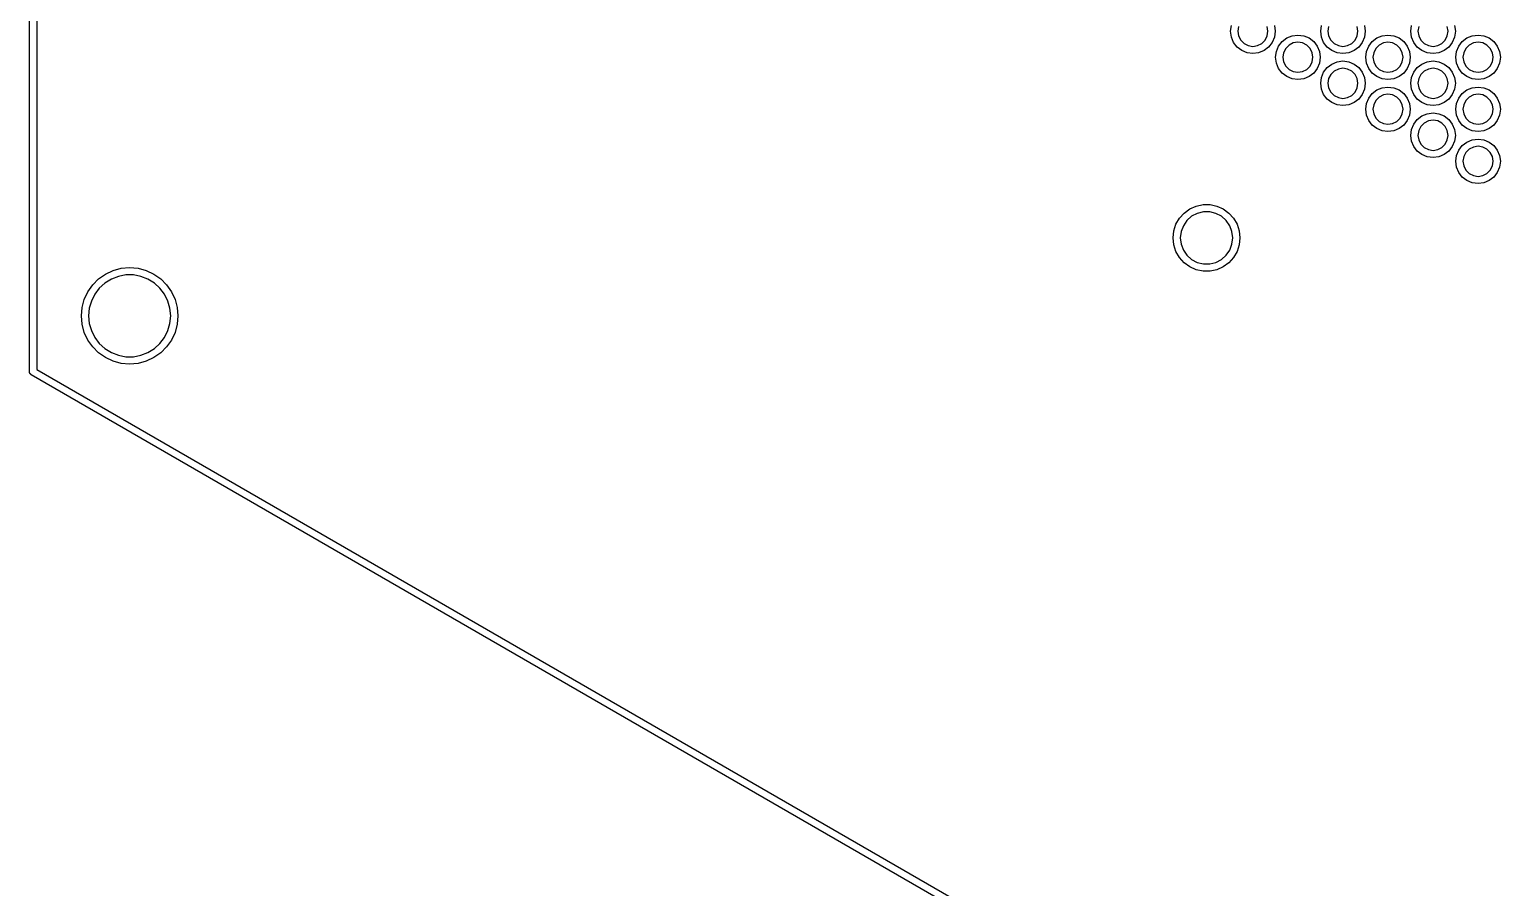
# Model space of a CAD drawing. Extents: x 0 to 6.5, y -7.51 to 0.
# Drawn here: x -0.004 to 1.555, y -6.176 to -5.267 of the extents above; entities that cross this region are included whole.
import ezdxf

# ---------------------------------------------------------------- set-up
doc = ezdxf.new("R2010")
doc.units = 0
doc.header["$MEASUREMENT"] = 0
doc.layers.add('BLACK', color=7, linetype='CONTINUOUS')

msp = doc.modelspace()

# ---------------------------------------------------------------- linework, layer by layer
at = {"layer": 'BLACK', "linetype": 'CONTINUOUS'}
for p, q in [((-0.0039, -5.6292), (-0.0039, -1.8764)), ((0.0039, -1.8787), (0.0039, -5.6269)), ((1.2693, -5.2685), (1.2701, -5.2624)), ((1.2701, -5.2746), (1.2693, -5.2685)), ((1.2778, -5.2636), (1.277, -5.2685)), ((1.277, -5.2685), (1.2778, -5.2735)), ((1.3089, -5.2685), (1.3081, -5.2636)), ((1.3081, -5.2735), (1.3089, -5.2685)), ((1.3157, -5.2624), (1.3165, -5.2685)), ((1.3165, -5.2685), (1.3157, -5.2746)), ((1.3648, -5.2685), (1.3656, -5.2624)), ((1.3656, -5.2746), (1.3648, -5.2685)), ((1.3732, -5.2636), (1.3724, -5.2685)), ((1.3724, -5.2685), (1.3732, -5.2735)), ((1.4043, -5.2685), (1.4036, -5.2636)), ((1.4036, -5.2735), (1.4043, -5.2685)), ((1.4112, -5.2624), (1.412, -5.2685)), ((1.412, -5.2685), (1.4112, -5.2746)), ((1.4602, -5.2685), (1.461, -5.2624)), ((1.461, -5.2746), (1.4602, -5.2685)), ((1.4687, -5.2636), (1.4679, -5.2685)), ((1.4679, -5.2685), (1.4687, -5.2735)), ((1.4998, -5.2685), (1.499, -5.2636)), ((1.499, -5.2735), (1.4998, -5.2685)), ((1.5067, -5.2624), (1.5075, -5.2685)), ((1.5075, -5.2685), (1.5067, -5.2746)), ((1.2725, -5.2803), (1.2701, -5.2746)), ((1.2762, -5.2852), (1.2725, -5.2803)), ((1.2811, -5.289), (1.2762, -5.2852)), ((1.2778, -5.2735), (1.28, -5.2779)), ((1.28, -5.2779), (1.2835, -5.2814)), ((1.2835, -5.2814), (1.288, -5.2837)), ((1.288, -5.2837), (1.2929, -5.2845)), ((1.2929, -5.2845), (1.2978, -5.2837)), ((1.2978, -5.2837), (1.3023, -5.2814)), ((1.3023, -5.2814), (1.3058, -5.2779)), ((1.3096, -5.2852), (1.3047, -5.289)), ((1.3058, -5.2779), (1.3081, -5.2735)), ((1.3134, -5.2803), (1.3096, -5.2852)), ((1.3157, -5.2746), (1.3134, -5.2803)), ((1.3178, -5.29), (1.3202, -5.2843)), ((1.3202, -5.2843), (1.3239, -5.2794)), ((1.3239, -5.2794), (1.3288, -5.2756)), ((1.3313, -5.2832), (1.3278, -5.2867)), ((1.3288, -5.2756), (1.3345, -5.2733)), ((1.3357, -5.2809), (1.3313, -5.2832)), ((1.3345, -5.2733), (1.3407, -5.2725)), ((1.3407, -5.2801), (1.3357, -5.2809)), ((1.3407, -5.2725), (1.3468, -5.2733)), ((1.3456, -5.2809), (1.3407, -5.2801)), ((1.35, -5.2832), (1.3456, -5.2809)), ((1.3468, -5.2733), (1.3525, -5.2756)), ((1.3536, -5.2867), (1.35, -5.2832)), ((1.3525, -5.2756), (1.3574, -5.2794)), ((1.3574, -5.2794), (1.3611, -5.2843)), ((1.3611, -5.2843), (1.3635, -5.29)), ((1.3679, -5.2803), (1.3656, -5.2746)), ((1.3717, -5.2852), (1.3679, -5.2803)), ((1.3766, -5.289), (1.3717, -5.2852)), ((1.3732, -5.2735), (1.3755, -5.2779)), ((1.3755, -5.2779), (1.379, -5.2814)), ((1.379, -5.2814), (1.3835, -5.2837)), ((1.3835, -5.2837), (1.3884, -5.2845)), ((1.3884, -5.2845), (1.3933, -5.2837)), ((1.3933, -5.2837), (1.3978, -5.2814)), ((1.3978, -5.2814), (1.4013, -5.2779)), ((1.4051, -5.2852), (1.4002, -5.289)), ((1.4013, -5.2779), (1.4036, -5.2735)), ((1.4088, -5.2803), (1.4051, -5.2852)), ((1.4112, -5.2746), (1.4088, -5.2803)), ((1.4133, -5.29), (1.4157, -5.2843)), ((1.4157, -5.2843), (1.4194, -5.2794)), ((1.4194, -5.2794), (1.4243, -5.2756)), ((1.4267, -5.2832), (1.4232, -5.2867)), ((1.4243, -5.2756), (1.43, -5.2733)), ((1.4312, -5.2809), (1.4267, -5.2832)), ((1.43, -5.2733), (1.4361, -5.2725)), ((1.4361, -5.2801), (1.4312, -5.2809)), ((1.4361, -5.2725), (1.4422, -5.2733)), ((1.441, -5.2809), (1.4361, -5.2801)), ((1.4455, -5.2832), (1.441, -5.2809)), ((1.4422, -5.2733), (1.4479, -5.2756)), ((1.449, -5.2867), (1.4455, -5.2832)), ((1.4479, -5.2756), (1.4528, -5.2794)), ((1.4528, -5.2794), (1.4566, -5.2843)), ((1.4566, -5.2843), (1.4589, -5.29)), ((1.4634, -5.2803), (1.461, -5.2746)), ((1.4672, -5.2852), (1.4634, -5.2803)), ((1.472, -5.289), (1.4672, -5.2852)), ((1.4687, -5.2735), (1.471, -5.2779)), ((1.471, -5.2779), (1.4745, -5.2814)), ((1.4745, -5.2814), (1.4789, -5.2837)), ((1.4789, -5.2837), (1.4839, -5.2845)), ((1.4839, -5.2845), (1.4888, -5.2837)), ((1.4888, -5.2837), (1.4932, -5.2814)), ((1.4932, -5.2814), (1.4968, -5.2779)), ((1.5006, -5.2852), (1.4957, -5.289)), ((1.4968, -5.2779), (1.499, -5.2735)), ((1.5043, -5.2803), (1.5006, -5.2852)), ((1.5067, -5.2746), (1.5043, -5.2803)), ((1.5088, -5.29), (1.5111, -5.2843)), ((1.5111, -5.2843), (1.5149, -5.2794)), ((1.5149, -5.2794), (1.5198, -5.2756)), ((1.5222, -5.2832), (1.5187, -5.2867)), ((1.5198, -5.2756), (1.5255, -5.2733)), ((1.5267, -5.2809), (1.5222, -5.2832)), ((1.5255, -5.2733), (1.5316, -5.2725)), ((1.5316, -5.2801), (1.5267, -5.2809)), ((1.5316, -5.2725), (1.5377, -5.2733)), ((1.5365, -5.2809), (1.5316, -5.2801)), ((1.541, -5.2832), (1.5365, -5.2809)), ((1.5377, -5.2733), (1.5434, -5.2756)), ((1.5445, -5.2867), (1.541, -5.2832)), ((1.5434, -5.2756), (1.5483, -5.2794)), ((1.5483, -5.2794), (1.552, -5.2843)), ((1.552, -5.2843), (1.5544, -5.29)), ((1.2868, -5.2913), (1.2811, -5.289)), ((1.2929, -5.2921), (1.2868, -5.2913)), ((1.299, -5.2913), (1.2929, -5.2921)), ((1.3047, -5.289), (1.299, -5.2913)), ((1.317, -5.2961), (1.3178, -5.29)), ((1.3178, -5.3022), (1.317, -5.2961)), ((1.3255, -5.2912), (1.3247, -5.2961)), ((1.3247, -5.2961), (1.3255, -5.301)), ((1.3278, -5.2867), (1.3255, -5.2912)), ((1.3255, -5.301), (1.3278, -5.3055)), ((1.3558, -5.2912), (1.3536, -5.2867)), ((1.3536, -5.3055), (1.3558, -5.301)), ((1.3566, -5.2961), (1.3558, -5.2912)), ((1.3558, -5.301), (1.3566, -5.2961)), ((1.3635, -5.29), (1.3643, -5.2961)), ((1.3643, -5.2961), (1.3635, -5.3022)), ((1.3823, -5.2913), (1.3766, -5.289)), ((1.3766, -5.3032), (1.3823, -5.3008)), ((1.3884, -5.2921), (1.3823, -5.2913)), ((1.3823, -5.3008), (1.3884, -5.3)), ((1.3945, -5.2913), (1.3884, -5.2921)), ((1.3884, -5.3), (1.3945, -5.3008)), ((1.4002, -5.289), (1.3945, -5.2913)), ((1.3945, -5.3008), (1.4002, -5.3032)), ((1.4125, -5.2961), (1.4133, -5.29)), ((1.4133, -5.3022), (1.4125, -5.2961)), ((1.421, -5.2912), (1.4202, -5.2961)), ((1.4202, -5.2961), (1.421, -5.301)), ((1.4232, -5.2867), (1.421, -5.2912)), ((1.421, -5.301), (1.4232, -5.3055)), ((1.4513, -5.2912), (1.449, -5.2867)), ((1.449, -5.3055), (1.4513, -5.301)), ((1.4521, -5.2961), (1.4513, -5.2912)), ((1.4513, -5.301), (1.4521, -5.2961)), ((1.4589, -5.29), (1.4597, -5.2961)), ((1.4597, -5.2961), (1.4589, -5.3022)), ((1.4777, -5.2913), (1.472, -5.289)), ((1.472, -5.3032), (1.4777, -5.3008)), ((1.4839, -5.2921), (1.4777, -5.2913)), ((1.4777, -5.3008), (1.4839, -5.3)), ((1.49, -5.2913), (1.4839, -5.2921)), ((1.4839, -5.3), (1.49, -5.3008)), ((1.4957, -5.289), (1.49, -5.2913)), ((1.49, -5.3008), (1.4957, -5.3032)), ((1.508, -5.2961), (1.5088, -5.29)), ((1.5088, -5.3022), (1.508, -5.2961)), ((1.5164, -5.2912), (1.5156, -5.2961)), ((1.5156, -5.2961), (1.5164, -5.301)), ((1.5187, -5.2867), (1.5164, -5.2912)), ((1.5164, -5.301), (1.5187, -5.3055)), ((1.5468, -5.2912), (1.5445, -5.2867)), ((1.5445, -5.3055), (1.5468, -5.301)), ((1.5475, -5.2961), (1.5468, -5.2912)), ((1.5468, -5.301), (1.5475, -5.2961)), ((1.5544, -5.29), (1.5552, -5.2961)), ((1.5552, -5.2961), (1.5544, -5.3022)), ((1.3202, -5.3079), (1.3178, -5.3022)), ((1.3239, -5.3128), (1.3202, -5.3079)), ((1.3288, -5.3165), (1.3239, -5.3128)), ((1.3278, -5.3055), (1.3313, -5.309)), ((1.3345, -5.3189), (1.3288, -5.3165)), ((1.3313, -5.309), (1.3357, -5.3112)), ((1.3357, -5.3112), (1.3407, -5.312)), ((1.3407, -5.312), (1.3456, -5.3112)), ((1.3456, -5.3112), (1.35, -5.309)), ((1.3525, -5.3165), (1.3468, -5.3189)), ((1.35, -5.309), (1.3536, -5.3055)), ((1.3574, -5.3128), (1.3525, -5.3165)), ((1.3611, -5.3079), (1.3574, -5.3128)), ((1.3635, -5.3022), (1.3611, -5.3079)), ((1.3656, -5.3175), (1.3679, -5.3118)), ((1.3679, -5.3118), (1.3717, -5.3069)), ((1.3717, -5.3069), (1.3766, -5.3032)), ((1.3755, -5.3143), (1.3732, -5.3187)), ((1.379, -5.3107), (1.3755, -5.3143)), ((1.3835, -5.3085), (1.379, -5.3107)), ((1.3884, -5.3077), (1.3835, -5.3085)), ((1.3933, -5.3085), (1.3884, -5.3077)), ((1.3978, -5.3107), (1.3933, -5.3085)), ((1.4013, -5.3143), (1.3978, -5.3107)), ((1.4002, -5.3032), (1.4051, -5.3069)), ((1.4036, -5.3187), (1.4013, -5.3143)), ((1.4051, -5.3069), (1.4088, -5.3118)), ((1.4088, -5.3118), (1.4112, -5.3175)), ((1.4157, -5.3079), (1.4133, -5.3022)), ((1.4194, -5.3128), (1.4157, -5.3079)), ((1.4243, -5.3165), (1.4194, -5.3128)), ((1.4232, -5.3055), (1.4267, -5.309)), ((1.43, -5.3189), (1.4243, -5.3165)), ((1.4267, -5.309), (1.4312, -5.3112)), ((1.4312, -5.3112), (1.4361, -5.312)), ((1.4361, -5.312), (1.441, -5.3112)), ((1.441, -5.3112), (1.4455, -5.309)), ((1.4479, -5.3165), (1.4422, -5.3189)), ((1.4455, -5.309), (1.449, -5.3055)), ((1.4528, -5.3128), (1.4479, -5.3165)), ((1.4566, -5.3079), (1.4528, -5.3128)), ((1.4589, -5.3022), (1.4566, -5.3079)), ((1.461, -5.3175), (1.4634, -5.3118)), ((1.4634, -5.3118), (1.4672, -5.3069)), ((1.4672, -5.3069), (1.472, -5.3032)), ((1.471, -5.3143), (1.4687, -5.3187)), ((1.4745, -5.3107), (1.471, -5.3143)), ((1.4789, -5.3085), (1.4745, -5.3107)), ((1.4839, -5.3077), (1.4789, -5.3085)), ((1.4888, -5.3085), (1.4839, -5.3077)), ((1.4932, -5.3107), (1.4888, -5.3085)), ((1.4968, -5.3143), (1.4932, -5.3107)), ((1.4957, -5.3032), (1.5006, -5.3069)), ((1.499, -5.3187), (1.4968, -5.3143)), ((1.5006, -5.3069), (1.5043, -5.3118)), ((1.5043, -5.3118), (1.5067, -5.3175)), ((1.5111, -5.3079), (1.5088, -5.3022)), ((1.5149, -5.3128), (1.5111, -5.3079)), ((1.5198, -5.3165), (1.5149, -5.3128)), ((1.5187, -5.3055), (1.5222, -5.309)), ((1.5255, -5.3189), (1.5198, -5.3165)), ((1.5222, -5.309), (1.5267, -5.3112)), ((1.5267, -5.3112), (1.5316, -5.312)), ((1.5316, -5.312), (1.5365, -5.3112)), ((1.5365, -5.3112), (1.541, -5.309)), ((1.5434, -5.3165), (1.5377, -5.3189)), ((1.541, -5.309), (1.5445, -5.3055)), ((1.5483, -5.3128), (1.5434, -5.3165)), ((1.552, -5.3079), (1.5483, -5.3128)), ((1.5544, -5.3022), (1.552, -5.3079)), ((1.3407, -5.3197), (1.3345, -5.3189)), ((1.3468, -5.3189), (1.3407, -5.3197)), ((1.3648, -5.3236), (1.3656, -5.3175)), ((1.3656, -5.3298), (1.3648, -5.3236)), ((1.3679, -5.3355), (1.3656, -5.3298)), ((1.3732, -5.3187), (1.3724, -5.3236)), ((1.3724, -5.3236), (1.3732, -5.3286)), ((1.3732, -5.3286), (1.3755, -5.333)), ((1.3755, -5.333), (1.379, -5.3365)), ((1.3978, -5.3365), (1.4013, -5.333)), ((1.4013, -5.333), (1.4036, -5.3286)), ((1.4043, -5.3236), (1.4036, -5.3187)), ((1.4036, -5.3286), (1.4043, -5.3236)), ((1.4112, -5.3298), (1.4088, -5.3355)), ((1.4112, -5.3175), (1.412, -5.3236)), ((1.412, -5.3236), (1.4112, -5.3298)), ((1.4194, -5.3345), (1.4243, -5.3307)), ((1.4243, -5.3307), (1.43, -5.3284)), ((1.4361, -5.3197), (1.43, -5.3189)), ((1.43, -5.3284), (1.4361, -5.3276)), ((1.4422, -5.3189), (1.4361, -5.3197)), ((1.4361, -5.3276), (1.4422, -5.3284)), ((1.4422, -5.3284), (1.4479, -5.3307)), ((1.4479, -5.3307), (1.4528, -5.3345)), ((1.4602, -5.3236), (1.461, -5.3175)), ((1.461, -5.3298), (1.4602, -5.3236)), ((1.4634, -5.3355), (1.461, -5.3298)), ((1.4687, -5.3187), (1.4679, -5.3236)), ((1.4679, -5.3236), (1.4687, -5.3286)), ((1.4687, -5.3286), (1.471, -5.333)), ((1.471, -5.333), (1.4745, -5.3365)), ((1.4932, -5.3365), (1.4968, -5.333)), ((1.4968, -5.333), (1.499, -5.3286)), ((1.4998, -5.3236), (1.499, -5.3187)), ((1.499, -5.3286), (1.4998, -5.3236)), ((1.5067, -5.3298), (1.5043, -5.3355)), ((1.5067, -5.3175), (1.5075, -5.3236)), ((1.5075, -5.3236), (1.5067, -5.3298)), ((1.5149, -5.3345), (1.5198, -5.3307)), ((1.5198, -5.3307), (1.5255, -5.3284)), ((1.5316, -5.3197), (1.5255, -5.3189)), ((1.5255, -5.3284), (1.5316, -5.3276)), ((1.5377, -5.3189), (1.5316, -5.3197)), ((1.5316, -5.3276), (1.5377, -5.3284)), ((1.5377, -5.3284), (1.5434, -5.3307)), ((1.5434, -5.3307), (1.5483, -5.3345)), ((1.3717, -5.3403), (1.3679, -5.3355)), ((1.3766, -5.3441), (1.3717, -5.3403)), ((1.3823, -5.3465), (1.3766, -5.3441)), ((1.379, -5.3365), (1.3835, -5.3388)), ((1.3884, -5.3473), (1.3823, -5.3465)), ((1.3835, -5.3388), (1.3884, -5.3396)), ((1.3884, -5.3396), (1.3933, -5.3388)), ((1.3945, -5.3465), (1.3884, -5.3473)), ((1.3933, -5.3388), (1.3978, -5.3365)), ((1.4002, -5.3441), (1.3945, -5.3465)), ((1.4051, -5.3403), (1.4002, -5.3441)), ((1.4088, -5.3355), (1.4051, -5.3403)), ((1.4125, -5.3512), (1.4133, -5.3451)), ((1.4133, -5.3451), (1.4157, -5.3394)), ((1.4157, -5.3394), (1.4194, -5.3345)), ((1.421, -5.3463), (1.4202, -5.3512)), ((1.4232, -5.3418), (1.421, -5.3463)), ((1.4267, -5.3383), (1.4232, -5.3418)), ((1.4312, -5.336), (1.4267, -5.3383)), ((1.4361, -5.3353), (1.4312, -5.336)), ((1.441, -5.336), (1.4361, -5.3353)), ((1.4455, -5.3383), (1.441, -5.336)), ((1.449, -5.3418), (1.4455, -5.3383)), ((1.4513, -5.3463), (1.449, -5.3418)), ((1.4521, -5.3512), (1.4513, -5.3463)), ((1.4528, -5.3345), (1.4566, -5.3394)), ((1.4566, -5.3394), (1.4589, -5.3451)), ((1.4589, -5.3451), (1.4597, -5.3512)), ((1.4672, -5.3403), (1.4634, -5.3355)), ((1.472, -5.3441), (1.4672, -5.3403)), ((1.4777, -5.3465), (1.472, -5.3441)), ((1.4745, -5.3365), (1.4789, -5.3388)), ((1.4839, -5.3473), (1.4777, -5.3465)), ((1.4789, -5.3388), (1.4839, -5.3396)), ((1.4839, -5.3396), (1.4888, -5.3388)), ((1.49, -5.3465), (1.4839, -5.3473)), ((1.4888, -5.3388), (1.4932, -5.3365)), ((1.4957, -5.3441), (1.49, -5.3465)), ((1.5006, -5.3403), (1.4957, -5.3441)), ((1.5043, -5.3355), (1.5006, -5.3403)), ((1.508, -5.3512), (1.5088, -5.3451)), ((1.5088, -5.3451), (1.5111, -5.3394)), ((1.5111, -5.3394), (1.5149, -5.3345)), ((1.5164, -5.3463), (1.5156, -5.3512)), ((1.5187, -5.3418), (1.5164, -5.3463)), ((1.5222, -5.3383), (1.5187, -5.3418)), ((1.5267, -5.336), (1.5222, -5.3383)), ((1.5316, -5.3353), (1.5267, -5.336)), ((1.5365, -5.336), (1.5316, -5.3353)), ((1.541, -5.3383), (1.5365, -5.336)), ((1.5445, -5.3418), (1.541, -5.3383)), ((1.5468, -5.3463), (1.5445, -5.3418)), ((1.5475, -5.3512), (1.5468, -5.3463)), ((1.5483, -5.3345), (1.552, -5.3394)), ((1.552, -5.3394), (1.5544, -5.3451)), ((1.5544, -5.3451), (1.5552, -5.3512)), ((1.4133, -5.3573), (1.4125, -5.3512)), ((1.4157, -5.363), (1.4133, -5.3573)), ((1.4194, -5.3679), (1.4157, -5.363)), ((1.4202, -5.3512), (1.421, -5.3561)), ((1.421, -5.3561), (1.4232, -5.3606)), ((1.4232, -5.3606), (1.4267, -5.3641)), ((1.4267, -5.3641), (1.4312, -5.3664)), ((1.441, -5.3664), (1.4455, -5.3641)), ((1.4455, -5.3641), (1.449, -5.3606)), ((1.449, -5.3606), (1.4513, -5.3561)), ((1.4513, -5.3561), (1.4521, -5.3512)), ((1.4566, -5.363), (1.4528, -5.3679)), ((1.4589, -5.3573), (1.4566, -5.363)), ((1.4597, -5.3512), (1.4589, -5.3573)), ((1.4634, -5.3669), (1.4672, -5.3621)), ((1.4672, -5.3621), (1.472, -5.3583)), ((1.472, -5.3583), (1.4777, -5.3559)), ((1.4789, -5.3636), (1.4745, -5.3659)), ((1.4777, -5.3559), (1.4839, -5.3551)), ((1.4839, -5.3628), (1.4789, -5.3636)), ((1.4839, -5.3551), (1.49, -5.3559)), ((1.4888, -5.3636), (1.4839, -5.3628)), ((1.4932, -5.3659), (1.4888, -5.3636)), ((1.49, -5.3559), (1.4957, -5.3583)), ((1.4957, -5.3583), (1.5006, -5.3621)), ((1.5006, -5.3621), (1.5043, -5.3669)), ((1.5088, -5.3573), (1.508, -5.3512)), ((1.5111, -5.363), (1.5088, -5.3573)), ((1.5149, -5.3679), (1.5111, -5.363)), ((1.5156, -5.3512), (1.5164, -5.3561)), ((1.5164, -5.3561), (1.5187, -5.3606)), ((1.5187, -5.3606), (1.5222, -5.3641)), ((1.5222, -5.3641), (1.5267, -5.3664)), ((1.5365, -5.3664), (1.541, -5.3641)), ((1.541, -5.3641), (1.5445, -5.3606)), ((1.5445, -5.3606), (1.5468, -5.3561)), ((1.5468, -5.3561), (1.5475, -5.3512)), ((1.552, -5.363), (1.5483, -5.3679)), ((1.5544, -5.3573), (1.552, -5.363)), ((1.5552, -5.3512), (1.5544, -5.3573)), ((1.4243, -5.3717), (1.4194, -5.3679)), ((1.43, -5.374), (1.4243, -5.3717)), ((1.4361, -5.3748), (1.43, -5.374)), ((1.4312, -5.3664), (1.4361, -5.3671)), ((1.4361, -5.3671), (1.441, -5.3664)), ((1.4422, -5.374), (1.4361, -5.3748)), ((1.4479, -5.3717), (1.4422, -5.374)), ((1.4528, -5.3679), (1.4479, -5.3717)), ((1.4602, -5.3788), (1.461, -5.3726)), ((1.461, -5.3849), (1.4602, -5.3788)), ((1.461, -5.3726), (1.4634, -5.3669)), ((1.4687, -5.3738), (1.4679, -5.3788)), ((1.4679, -5.3788), (1.4687, -5.3837)), ((1.471, -5.3694), (1.4687, -5.3738)), ((1.4745, -5.3659), (1.471, -5.3694)), ((1.4968, -5.3694), (1.4932, -5.3659)), ((1.499, -5.3738), (1.4968, -5.3694)), ((1.4998, -5.3788), (1.499, -5.3738)), ((1.499, -5.3837), (1.4998, -5.3788)), ((1.5043, -5.3669), (1.5067, -5.3726)), ((1.5067, -5.3726), (1.5075, -5.3788)), ((1.5075, -5.3788), (1.5067, -5.3849)), ((1.5198, -5.3717), (1.5149, -5.3679)), ((1.5255, -5.374), (1.5198, -5.3717)), ((1.5316, -5.3748), (1.5255, -5.374)), ((1.5267, -5.3664), (1.5316, -5.3671)), ((1.5316, -5.3671), (1.5365, -5.3664)), ((1.5377, -5.374), (1.5316, -5.3748)), ((1.5434, -5.3717), (1.5377, -5.374)), ((1.5483, -5.3679), (1.5434, -5.3717)), ((1.4634, -5.3906), (1.461, -5.3849)), ((1.4672, -5.3955), (1.4634, -5.3906)), ((1.472, -5.3992), (1.4672, -5.3955)), ((1.4687, -5.3837), (1.471, -5.3881)), ((1.471, -5.3881), (1.4745, -5.3917)), ((1.4745, -5.3917), (1.4789, -5.3939)), ((1.4789, -5.3939), (1.4839, -5.3947)), ((1.4839, -5.3947), (1.4888, -5.3939)), ((1.4888, -5.3939), (1.4932, -5.3917)), ((1.4932, -5.3917), (1.4968, -5.3881)), ((1.5006, -5.3955), (1.4957, -5.3992)), ((1.4968, -5.3881), (1.499, -5.3837)), ((1.5043, -5.3906), (1.5006, -5.3955)), ((1.5067, -5.3849), (1.5043, -5.3906)), ((1.5088, -5.4002), (1.5111, -5.3945)), ((1.5111, -5.3945), (1.5149, -5.3896)), ((1.5149, -5.3896), (1.5198, -5.3859)), ((1.5222, -5.3934), (1.5187, -5.3969)), ((1.5198, -5.3859), (1.5255, -5.3835)), ((1.5267, -5.3912), (1.5222, -5.3934)), ((1.5255, -5.3835), (1.5316, -5.3827)), ((1.5316, -5.3904), (1.5267, -5.3912)), ((1.5316, -5.3827), (1.5377, -5.3835)), ((1.5365, -5.3912), (1.5316, -5.3904)), ((1.541, -5.3934), (1.5365, -5.3912)), ((1.5377, -5.3835), (1.5434, -5.3859)), ((1.5445, -5.3969), (1.541, -5.3934)), ((1.5434, -5.3859), (1.5483, -5.3896)), ((1.5483, -5.3896), (1.552, -5.3945)), ((1.552, -5.3945), (1.5544, -5.4002)), ((1.4777, -5.4016), (1.472, -5.3992)), ((1.4839, -5.4024), (1.4777, -5.4016)), ((1.49, -5.4016), (1.4839, -5.4024)), ((1.4957, -5.3992), (1.49, -5.4016)), ((1.508, -5.4063), (1.5088, -5.4002)), ((1.5088, -5.4124), (1.508, -5.4063)), ((1.5164, -5.4014), (1.5156, -5.4063)), ((1.5156, -5.4063), (1.5164, -5.4112)), ((1.5187, -5.3969), (1.5164, -5.4014)), ((1.5468, -5.4014), (1.5445, -5.3969)), ((1.5475, -5.4063), (1.5468, -5.4014)), ((1.5468, -5.4112), (1.5475, -5.4063)), ((1.5544, -5.4002), (1.5552, -5.4063)), ((1.5552, -5.4063), (1.5544, -5.4124)), ((1.5111, -5.4181), (1.5088, -5.4124)), ((1.5149, -5.423), (1.5111, -5.4181)), ((1.5198, -5.4268), (1.5149, -5.423)), ((1.5164, -5.4112), (1.5187, -5.4157)), ((1.5187, -5.4157), (1.5222, -5.4192)), ((1.5222, -5.4192), (1.5267, -5.4215)), ((1.5267, -5.4215), (1.5316, -5.4223)), ((1.5316, -5.4223), (1.5365, -5.4215)), ((1.5365, -5.4215), (1.541, -5.4192)), ((1.541, -5.4192), (1.5445, -5.4157)), ((1.5483, -5.423), (1.5434, -5.4268)), ((1.5445, -5.4157), (1.5468, -5.4112)), ((1.552, -5.4181), (1.5483, -5.423)), ((1.5544, -5.4124), (1.552, -5.4181)), ((1.5255, -5.4291), (1.5198, -5.4268)), ((1.5316, -5.4299), (1.5255, -5.4291)), ((1.5377, -5.4291), (1.5316, -5.4299)), ((1.5434, -5.4268), (1.5377, -5.4291)), ((1.2201, -5.4612), (1.2261, -5.4568)), ((1.2261, -5.4568), (1.2328, -5.4538)), ((1.2328, -5.4538), (1.2401, -5.4522)), ((1.2401, -5.4522), (1.2475, -5.4522)), ((1.2475, -5.4522), (1.2547, -5.4538)), ((1.2547, -5.4538), (1.2615, -5.4568)), ((1.2615, -5.4568), (1.2675, -5.4612)), ((1.2091, -5.4801), (1.2114, -5.4731)), ((1.2114, -5.4731), (1.2151, -5.4667)), ((1.2151, -5.4667), (1.2201, -5.4612)), ((1.223, -5.4691), (1.2192, -5.4746)), ((1.228, -5.4646), (1.223, -5.4691)), ((1.2339, -5.4615), (1.228, -5.4646)), ((1.2404, -5.4599), (1.2339, -5.4615)), ((1.2471, -5.4599), (1.2404, -5.4599)), ((1.2536, -5.4615), (1.2471, -5.4599)), ((1.2596, -5.4646), (1.2536, -5.4615)), ((1.2646, -5.4691), (1.2596, -5.4646)), ((1.2684, -5.4746), (1.2646, -5.4691)), ((1.2675, -5.4612), (1.2725, -5.4667)), ((1.2725, -5.4667), (1.2762, -5.4731)), ((1.2762, -5.4731), (1.2784, -5.4801)), ((1.2084, -5.4875), (1.2091, -5.4801)), ((1.2091, -5.4948), (1.2084, -5.4875)), ((1.2168, -5.4808), (1.216, -5.4875)), ((1.216, -5.4875), (1.2168, -5.4941)), ((1.2192, -5.4746), (1.2168, -5.4808)), ((1.2707, -5.4808), (1.2684, -5.4746)), ((1.2715, -5.4875), (1.2707, -5.4808)), ((1.2707, -5.4941), (1.2715, -5.4875)), ((1.2784, -5.4801), (1.2792, -5.4875)), ((1.2792, -5.4875), (1.2784, -5.4948)), ((1.2114, -5.5019), (1.2091, -5.4948)), ((1.2151, -5.5083), (1.2114, -5.5019)), ((1.2168, -5.4941), (1.2192, -5.5004)), ((1.2192, -5.5004), (1.223, -5.5059)), ((1.2646, -5.5059), (1.2684, -5.5004)), ((1.2684, -5.5004), (1.2707, -5.4941)), ((1.2762, -5.5019), (1.2725, -5.5083)), ((1.2784, -5.4948), (1.2762, -5.5019)), ((0.0848, -5.522), (0.0934, -5.5197)), ((0.0934, -5.5197), (0.1023, -5.5189)), ((0.1023, -5.5189), (0.1112, -5.5197)), ((0.1112, -5.5197), (0.1198, -5.522)), ((1.2201, -5.5138), (1.2151, -5.5083)), ((1.2261, -5.5182), (1.2201, -5.5138)), ((1.223, -5.5059), (1.228, -5.5103)), ((1.2328, -5.5212), (1.2261, -5.5182)), ((1.228, -5.5103), (1.2339, -5.5134)), ((1.2339, -5.5134), (1.2404, -5.515)), ((1.2404, -5.515), (1.2471, -5.515)), ((1.2471, -5.515), (1.2536, -5.5134)), ((1.2536, -5.5134), (1.2596, -5.5103)), ((1.2615, -5.5182), (1.2547, -5.5212)), ((1.2596, -5.5103), (1.2646, -5.5059)), ((1.2675, -5.5138), (1.2615, -5.5182)), ((1.2725, -5.5083), (1.2675, -5.5138)), ((0.0631, -5.5372), (0.0694, -5.5309)), ((0.0694, -5.5309), (0.0767, -5.5258)), ((0.0761, -5.5354), (0.0701, -5.5408)), ((0.0829, -5.5312), (0.0761, -5.5354)), ((0.0767, -5.5258), (0.0848, -5.522)), ((0.0904, -5.5283), (0.0829, -5.5312)), ((0.0983, -5.5268), (0.0904, -5.5283)), ((0.1063, -5.5268), (0.0983, -5.5268)), ((0.1142, -5.5283), (0.1063, -5.5268)), ((0.1217, -5.5312), (0.1142, -5.5283)), ((0.1198, -5.522), (0.1279, -5.5258)), ((0.1285, -5.5354), (0.1217, -5.5312)), ((0.1279, -5.5258), (0.1352, -5.5309)), ((0.1344, -5.5408), (0.1285, -5.5354)), ((0.1352, -5.5309), (0.1415, -5.5372)), ((1.2401, -5.5227), (1.2328, -5.5212)), ((1.2475, -5.5227), (1.2401, -5.5227)), ((1.2547, -5.5212), (1.2475, -5.5227)), ((0.0542, -5.5526), (0.058, -5.5445)), ((0.058, -5.5445), (0.0631, -5.5372)), ((0.0653, -5.5472), (0.0617, -5.5544)), ((0.0701, -5.5408), (0.0653, -5.5472)), ((0.1393, -5.5472), (0.1344, -5.5408)), ((0.1428, -5.5544), (0.1393, -5.5472)), ((0.1415, -5.5372), (0.1466, -5.5445)), ((0.1466, -5.5445), (0.1504, -5.5526)), ((0.0511, -5.5701), (0.0519, -5.5612)), ((0.0519, -5.5612), (0.0542, -5.5526)), ((0.0595, -5.5621), (0.0588, -5.5701)), ((0.0617, -5.5544), (0.0595, -5.5621)), ((0.145, -5.5621), (0.1428, -5.5544)), ((0.1458, -5.5701), (0.145, -5.5621)), ((0.1504, -5.5526), (0.1527, -5.5612)), ((0.1527, -5.5612), (0.1535, -5.5701)), ((0.0519, -5.579), (0.0511, -5.5701)), ((0.0542, -5.5876), (0.0519, -5.579)), ((0.0588, -5.5701), (0.0595, -5.5781)), ((0.0595, -5.5781), (0.0617, -5.5858)), ((0.1428, -5.5858), (0.145, -5.5781)), ((0.145, -5.5781), (0.1458, -5.5701)), ((0.1527, -5.579), (0.1504, -5.5876)), ((0.1535, -5.5701), (0.1527, -5.579)), ((0.058, -5.5957), (0.0542, -5.5876)), ((0.0631, -5.603), (0.058, -5.5957)), ((0.0617, -5.5858), (0.0653, -5.593)), ((0.0653, -5.593), (0.0701, -5.5994)), ((0.1344, -5.5994), (0.1393, -5.593)), ((0.1393, -5.593), (0.1428, -5.5858)), ((0.1466, -5.5957), (0.1415, -5.603)), ((0.1504, -5.5876), (0.1466, -5.5957)), ((0.0694, -5.6093), (0.0631, -5.603)), ((0.0767, -5.6144), (0.0694, -5.6093)), ((0.0701, -5.5994), (0.0761, -5.6048)), ((0.0761, -5.6048), (0.0829, -5.609)), ((0.0829, -5.609), (0.0904, -5.6119)), ((0.0904, -5.6119), (0.0983, -5.6134)), ((0.0983, -5.6134), (0.1063, -5.6134)), ((0.1063, -5.6134), (0.1142, -5.6119)), ((0.1142, -5.6119), (0.1217, -5.609)), ((0.1217, -5.609), (0.1285, -5.6048)), ((0.1352, -5.6093), (0.1279, -5.6144)), ((0.1285, -5.6048), (0.1344, -5.5994)), ((0.1415, -5.603), (0.1352, -5.6093)), ((-0.0039, -5.6293), (-0.0039, -5.6292)), ((-0.0039, -5.6294), (-0.0039, -5.6293)), ((0.0039, -5.6269), (3.25, -7.501)), ((0.0848, -5.6182), (0.0767, -5.6144)), ((0.0934, -5.6205), (0.0848, -5.6182)), ((0.1023, -5.6213), (0.0934, -5.6205)), ((0.1112, -5.6205), (0.1023, -5.6213)), ((0.1198, -5.6182), (0.1112, -5.6205)), ((0.1279, -5.6144), (0.1198, -5.6182)), ((-0.0039, -5.6295), (-0.0039, -5.6294)), ((-0.0039, -5.6299), (-0.0039, -5.6295)), ((-0.0037, -5.6304), (-0.0039, -5.6299)), ((-0.0035, -5.6309), (-0.0037, -5.6304)), ((-0.0034, -5.6311), (-0.0035, -5.6309)), ((-0.0033, -5.6314), (-0.0034, -5.6311)), ((-0.0029, -5.6317), (-0.0033, -5.6314)), ((-0.0026, -5.6321), (-0.0029, -5.6317)), ((-0.0023, -5.6324), (-0.0026, -5.6321)), ((-0.0022, -5.6324), (-0.0023, -5.6324)), ((-0.0021, -5.6325), (-0.0022, -5.6324)), ((-0.002, -5.6326), (-0.0021, -5.6325)), ((3.248, -7.509), (-0.002, -5.6326))]:
    msp.add_line(p, q, dxfattribs=at)

doc.saveas('drawing.dxf')
